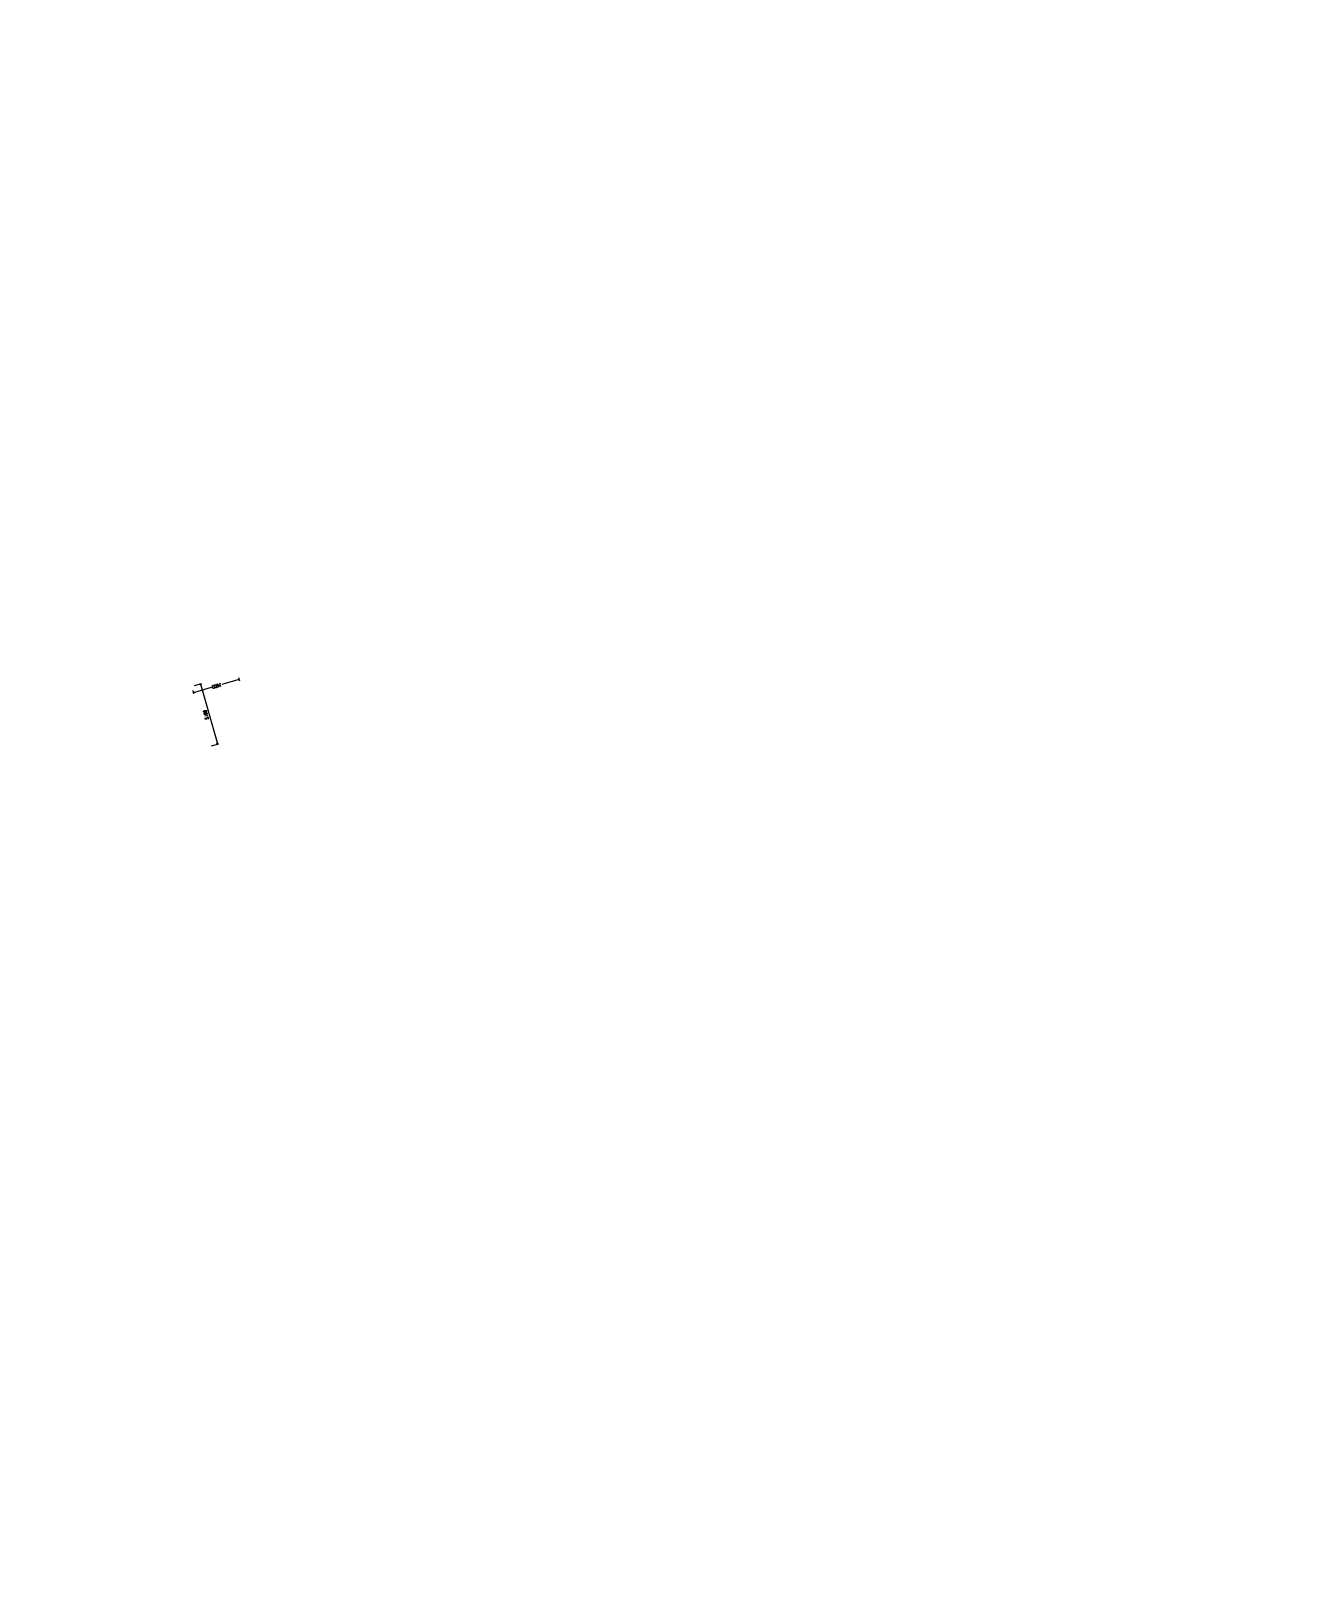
# Model space of a CAD drawing. Header units: millimetres. Extents: x -361679452 to 361242511, y -278557090 to 278849308.
# Drawn here: x -153662 to -111317, y 109646 to 161910 of the extents above; entities that cross this region are included whole.
import ezdxf

# ---------------------------------------------------------------- set-up
doc = ezdxf.new("R2010")
doc.units = ezdxf.units.MM
doc.header["$MEASUREMENT"] = 0
doc.layers.add('A-ANNO-ROOM', color=50, linetype='Continuous')
doc.layers.add('Xref_NT1+NT2_MBDV Cot vach_220729$0$KT-Noi that', color=36, linetype='Continuous', lineweight=9)
doc.styles.add('220126_HDN_HBA typical plan$0$211210_HDN_HBA_TYPICAL PLAN CORE OPT 1$0$HBA-Text', font='GOTHIC.TTF')
doc.styles.add('Xref_NT1+NT2_MBDV Cot vach_220729$0$xref.N.Cot vach tang N2$0$DIM', font='vnsimli.shx', dxfattribs={"width": 0.7})
doc.dimstyles.new('Xref_NT1+NT2_MBDV Cot vach_220729$0$xref.N.Cot vach tang N2$0$CCU 1-100 A1', dxfattribs={"dimscale": 100, "dimtxt": 2.2, "dimasz": 1, "dimexe": 1, "dimexo": 0, "dimgap": 1, "dimtad": 1, "dimdec": 0, "dimdsep": 46, "dimtxsty": 'Xref_NT1+NT2_MBDV Cot vach_220729$0$xref.N.Cot vach tang N2$0$DIM', "dimblk1": 'Xref_NT1+NT2_MBDV Cot vach_220729$0$xref.N.Cot vach tang N2$0$_ARCHTICK', "dimblk2": 'Xref_NT1+NT2_MBDV Cot vach_220729$0$xref.N.Cot vach tang N2$0$_ARCHTICK', "dimsah": 1, "dimcen": 0, "dimdle": 1, "dimclrd": 256, "dimclre": 256, "dimclrt": 31, "dimadec": 0, "dimazin": 0, "dimtfac": 1, "dimtdec": 0, "dimtix": 1, "dimtmove": 2, "dimatfit": 3, "dimldrblk": 'Xref_NT1+NT2_MBDV Cot vach_220729$0$xref.N.Cot vach tang N2$0$_ARCHTICK', "dimfxl": 8, "dimtolj": 1, "dimarcsym": 0})

# ---------------------------------------------------------------- blocks, each defined once
blk = doc.blocks.new('A$C21AF0CCA')
at = {"layer": 'A-ANNO-ROOM', "insert": (1198, 815), "char_height": 600, "attachment_point": 2, "rotation": 0.1054, "style": '220126_HDN_HBA typical plan$0$211210_HDN_HBA_TYPICAL PLAN CORE OPT 1$0$HBA-Text'}
blk.add_mtext_dynamic_manual_height_columns('1-BR+', width=722857412.87, gutter_width=9766, heights=[0], dxfattribs=at)
blk = doc.blocks.new('Xref_NT1+NT2_MBDV Cot vach_220729$0$xref.N.Cot vach tang N2$0$_Open90')
at = {"color": 0, "linetype": 'ByBlock', "lineweight": -2}
for p, q in [((0, 0), (-1, 0)), ((-0.5, 0.5), (0, 0)), ((0, 0), (-0.5, -0.5))]:
    blk.add_line(p, q, dxfattribs=at)
blk = doc.blocks.new('*D44')
at = {"layer": 'Defpoints', "color": 0, "transparency": 16777216}
for p in [(-424, -515), (-353, -515, 0), (-353, -2115, 0)]:
    blk.add_point(p, dxfattribs=at)
at = {"layer": 'Xref_NT1+NT2_MBDV Cot vach_220729$0$KT-Noi that', "color": 5, "transparency": 16777216}
for p, q in [((-353, -515), (-474, -515)), ((-424, -565), (-424, -1155)), ((-424, -2065), (-424, -1512)), ((-353, -2115), (-474, -2115))]:
    blk.add_line(p, q, dxfattribs=at)
at = {"layer": 'Xref_NT1+NT2_MBDV Cot vach_220729$0$KT-Noi that', "color": 5, "transparency": 16777216, "xscale": 50, "yscale": 50, "zscale": 50}
for p, rotation in [((-424, -515), 90), ((-424, -2115), 270)]:
    blk.add_blockref('Xref_NT1+NT2_MBDV Cot vach_220729$0$xref.N.Cot vach tang N2$0$_Open90', p, dxfattribs=dict(at, rotation=rotation))
at = {"layer": 'Xref_NT1+NT2_MBDV Cot vach_220729$0$KT-Noi that', "color": 5, "transparency": 16777216, "insert": (-424, -1333), "char_height": 110, "attachment_point": 5, "rotation": 90, "style": 'Xref_NT1+NT2_MBDV Cot vach_220729$0$xref.N.Cot vach tang N2$0$DIM'}
blk.add_mtext('\\A1;1600', dxfattribs=at)
blk = doc.blocks.new('Xref_NT1+NT2_MBDV Cot vach_220729$0$xref.N.Cot vach tang N2$0$_ARCHTICK')
at = {"color": 0, "linetype": 'ByBlock', "const_width": 0.15}
blk.add_lwpolyline([(-0.5, -0.5), (0.5, 0.5)], dxfattribs=at)
blk = doc.blocks.new('*D45')
at = {"layer": 'Defpoints', "color": 0, "transparency": 16777216}
for p in [(-2310, -615), (-2310, -827), (-210, -615)]:
    blk.add_point(p, dxfattribs=at)
at = {"layer": 'Xref_NT1+NT2_MBDV Cot vach_220729$0$KT-Noi that', "color": 5, "transparency": 16777216}
for p, q in [((-2310, -615), (-2310, -877)), ((-260, -827), (-2260, -827)), ((-210, -615), (-210, -877))]:
    blk.add_line(p, q, dxfattribs=at)
at = {"layer": 'Xref_NT1+NT2_MBDV Cot vach_220729$0$KT-Noi that', "color": 5, "transparency": 16777216, "xscale": 50, "yscale": 50, "zscale": 50, "rotation": 180}
blk.add_blockref('Xref_NT1+NT2_MBDV Cot vach_220729$0$xref.N.Cot vach tang N2$0$_Open90', (-2310, -827), dxfattribs=at)
at = {"layer": 'Xref_NT1+NT2_MBDV Cot vach_220729$0$KT-Noi that', "color": 5, "transparency": 16777216, "xscale": 50, "yscale": 50, "zscale": 50}
blk.add_blockref('Xref_NT1+NT2_MBDV Cot vach_220729$0$xref.N.Cot vach tang N2$0$_Open90', (-210, -827), dxfattribs=at)
at = {"layer": 'Xref_NT1+NT2_MBDV Cot vach_220729$0$KT-Noi that', "color": 5, "transparency": 16777216, "insert": (-1260, -722), "char_height": 110, "attachment_point": 5, "style": 'Xref_NT1+NT2_MBDV Cot vach_220729$0$xref.N.Cot vach tang N2$0$DIM'}
blk.add_mtext('\\A1;2100', dxfattribs=at)
blk = doc.blocks.new('Xref_NT1+NT2_MBDV Cot vach_220729$0$TMCC')
at = {"layer": 'Xref_NT1+NT2_MBDV Cot vach_220729$0$KT-Noi that', "color": 5}
dim = blk.add_linear_dim(base=(-424.2, -515, 0), p1=(-353.1, -2115, 0), p2=(-353.1, -515, 0), angle=270, dimstyle='Xref_NT1+NT2_MBDV Cot vach_220729$0$xref.N.Cot vach tang N2$0$CCU 1-100 A1', override={"dimscale": 50, "dimblk1": 'Xref_NT1+NT2_MBDV Cot vach_220729$0$xref.N.Cot vach tang N2$0$_Open90', "dimblk2": 'Xref_NT1+NT2_MBDV Cot vach_220729$0$xref.N.Cot vach tang N2$0$_Open90', "dimclrd": 5, "dimclre": 5, "dimclrt": 5, "dimlwd": 65535, "dimlwe": 65535}, dxfattribs=at)
dim.commit()
dim.dimension.update_dxf_attribs({"geometry": '*D44', "text_midpoint": (-424.2, -1333.3, 0), "dimtype": 128})
dim = blk.add_linear_dim(base=(-2310, -826.7, 0), p1=(-210, -615, 0), p2=(-2310, -615, 0), angle=180, dimstyle='Xref_NT1+NT2_MBDV Cot vach_220729$0$xref.N.Cot vach tang N2$0$CCU 1-100 A1', override={"dimscale": 50, "dimblk1": 'Xref_NT1+NT2_MBDV Cot vach_220729$0$xref.N.Cot vach tang N2$0$_Open90', "dimblk2": 'Xref_NT1+NT2_MBDV Cot vach_220729$0$xref.N.Cot vach tang N2$0$_Open90', "dimclrd": 5, "dimclre": 5, "dimclrt": 5, "dimlwd": 65535, "dimlwe": 65535}, dxfattribs=at)
dim.commit()
dim.dimension.update_dxf_attribs({"geometry": '*D45', "text_midpoint": (-1260, -721.7, 0)})

msp = doc.modelspace()

# ---------------------------------------------------------------- block references
at = {"layer": 'A-ANNO-ROOM'}
for p in [(-193366.6, 192838, 0), (-194725.1, 187914.8, 0), (-204628.5, 156603.4, 0)]:
    msp.add_blockref('A$C21AF0CCA', p, dxfattribs=at)
at = {"layer": 'Xref_NT1+NT2_MBDV Cot vach_220729$0$KT-Noi that', "xscale": -1, "rotation": 254.2212204098468}
msp.add_blockref('Xref_NT1+NT2_MBDV Cot vach_220729$0$TMCC', (148836.8, 139987.8, 0), dxfattribs=at)

doc.saveas('drawing.dxf')
